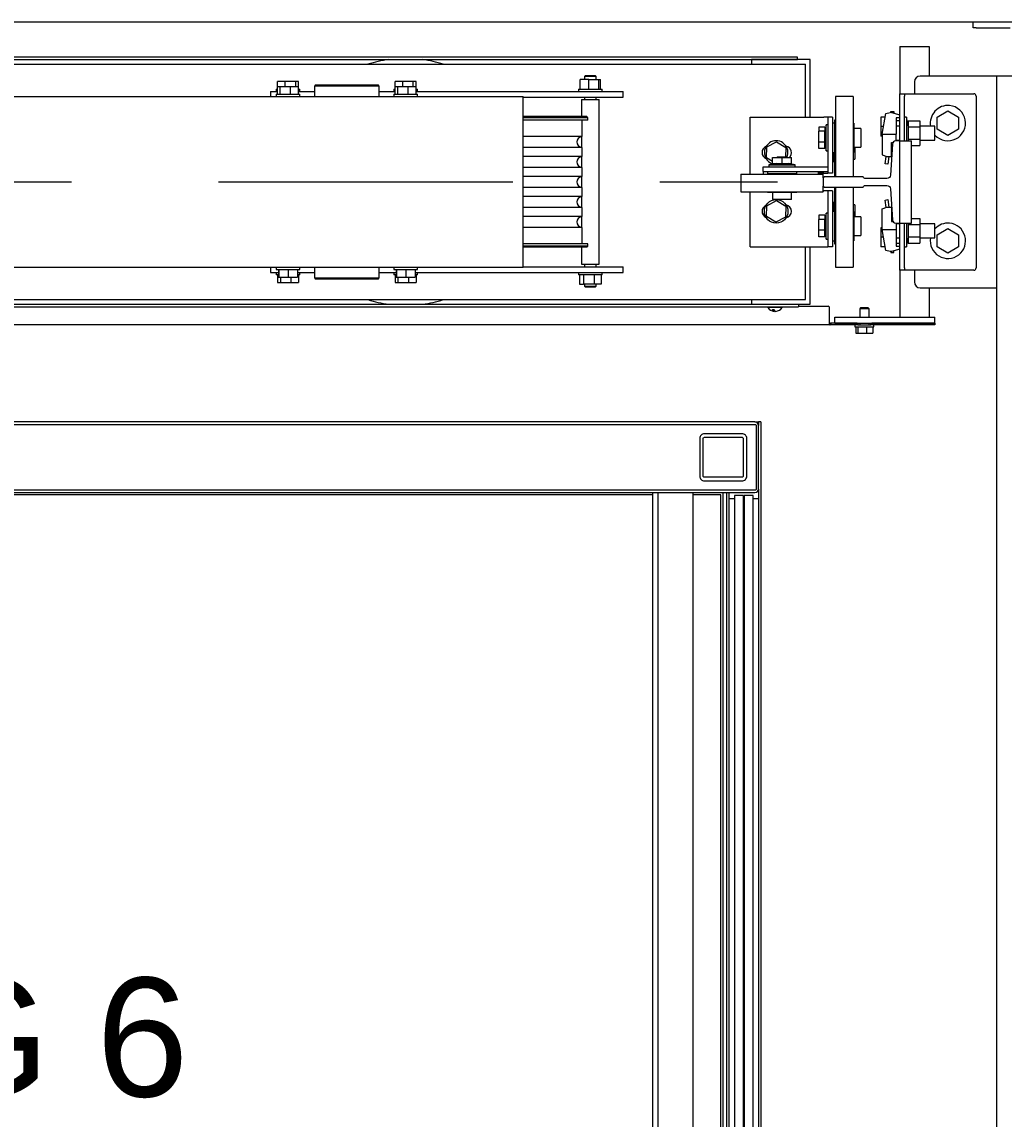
# Model space of a CAD drawing. Header units: millimetres. Extents: x -5 to 111, y -3 to 86.
# Drawn here: x 18.949 to 19.784, y 48.568 to 49.5 of the extents above; entities that cross this region are included whole.
import ezdxf

# ---------------------------------------------------------------- set-up
doc = ezdxf.new("R2010")
doc.units = ezdxf.units.MM
doc.linetypes.add('STRICHPUNKT2', pattern=[0.5, 0.25, -0.125, 0, -0.125])
for name, color, linetype, lineweight in [('A1------N-', 9, 'Continuous', 25), ('A1I6----E-', 3, 'Continuous', 25), ('A1Z21---E-', 210, 'Continuous', 18)]:
    doc.layers.add(name, color=color, linetype=linetype, lineweight=lineweight)
doc.styles.add('ARIAL', font='ARIAL.TTF')

# ---------------------------------------------------------------- blocks, each defined once
blk = doc.blocks.new('Gruppe-402')
at = {"layer": 'A1I6----E-', "linetype": 'Continuous', "lineweight": 9}
for p, q in [((-31.22845, 6.6164), (-31.22545, 6.6164)), ((-31.22545, 6.6164), (-31.22545, 6.6134)), ((-31.22345, 6.6164), (-31.22545, 6.6164)), ((-31.22345, 6.6164), (-31.22345, 5.6214)), ((-31.25245, 5.62112), (-31.25245, 6.5564)), ((-31.25045, 5.6214), (-31.25045, 6.5564)), ((-31.22545, 6.5594), (-31.22545, 5.6214)), ((-31.25045, 6.5514), (-31.24745, 6.5514)), ((-31.24745, 6.5514), (-31.24595, 6.5514)), ((-31.22995, 6.5514), (-31.22845, 6.5514)), ((-31.22845, 6.5514), (-31.22545, 6.5514))]:
    blk.add_line(p, q, dxfattribs=at)
for points in [[(-31.24595, 6.5539), (-31.24595, 5.6239), (-31.2382, 5.6239), (-31.2382, 6.5539)], [(-31.22995, 6.5539), (-31.2377, 6.5539), (-31.2377, 5.6239), (-31.22995, 5.6239)]]:
    blk.add_lwpolyline(points, close=True, dxfattribs=at)
blk = doc.blocks.new('Gruppe-404')
at = {"layer": 'A1I6----E-', "linetype": 'Continuous', "lineweight": 9}
for p, q in [((-31.25545, 5.61685), (-31.25545, 6.5564)), ((-31.31545, 6.5544), (-32.73995, 6.5544)), ((-31.25745, 6.5544), (-31.28095, 6.5544)), ((-31.25745, 5.6114), (-31.25745, 6.5544))]:
    blk.add_line(p, q, dxfattribs=at)
blk = doc.blocks.new('Gruppe-405')
at = {"layer": 'A1I6----E-', "linetype": 'Continuous', "lineweight": 9}
for p, q in [((-31.31545, 6.5564), (-31.31545, 4.2814)), ((-31.31095, 6.5564), (-31.31095, 5.5814)), ((-31.28095, 5.61128), (-31.28095, 6.5564))]:
    blk.add_line(p, q, dxfattribs=at)
blk = doc.blocks.new('Gruppe-408')
at = {"layer": 'A1I6----E-', "linetype": 'Continuous', "lineweight": 9, "flags": 128}
for points in [[(-32.82545, 6.5594, 0.414214), (-32.82245, 6.5564), (-31.22845, 6.5564, 0.414214), (-31.22545, 6.5594), (-31.22545, 6.6134, 0.414214), (-31.22845, 6.6164), (-32.82245, 6.6164, 0.414214), (-32.82545, 6.6134)], [(-31.22745, 6.5594, -0.414214), (-31.22845, 6.5584), (-32.82245, 6.5584, -0.414214), (-32.82345, 6.5594), (-32.82345, 6.6134, -0.414214), (-32.82245, 6.6144), (-31.22845, 6.6144, -0.414214), (-31.22745, 6.6134), (-31.22745, 6.5594)], [(-31.27545, 6.5704, 0.414214), (-31.27145, 6.5664), (-31.23945, 6.5664, 0.414214), (-31.23545, 6.5704), (-31.23545, 6.6024, 0.414214), (-31.23945, 6.6064), (-31.27145, 6.6064, 0.414214), (-31.27545, 6.6024)], [(-31.27245, 6.6024, -0.414214), (-31.27145, 6.6034), (-31.23945, 6.6034, -0.414214), (-31.23845, 6.6024), (-31.23845, 6.5704, -0.414214), (-31.23945, 6.5694), (-31.27145, 6.5694, -0.414214), (-31.27245, 6.5704), (-31.27245, 6.6024)]]:
    blk.add_lwpolyline(points, format="xyb", close=True, dxfattribs=at)
at = {"layer": 'A1I6----E-'}
for name in ['Gruppe-402', 'Gruppe-404', 'Gruppe-405']:
    blk.add_blockref(name, (0, 0), dxfattribs=at)
blk = doc.blocks.new('Gruppe-420')
at = {"layer": 'A1I6----E-', "linetype": 'Continuous', "lineweight": 9}
for p, q in [((-31.04295, 6.9514), (-31.04295, 6.9564)), ((-31.04045, 6.9514), (-31.04295, 6.9514)), ((-31.04045, 6.9514), (-31.01145, 6.9514)), ((-31.02295, 4.08759), (-31.02295, 6.9104)), ((-30.90295, 6.9104), (-31.02295, 6.9104))]:
    blk.add_line(p, q, dxfattribs=at)
blk = doc.blocks.new('Gruppe-430')
at = {"layer": 'A1I6----E-', "linetype": 'Continuous', "lineweight": 9}
for p, q in [((-31.10545, 6.9354), (-31.10545, 6.8954)), ((-31.10545, 6.9354), (-31.10171, 6.9354)), ((-31.10171, 6.9354), (-31.08418, 6.9354)), ((-31.08418, 6.9354), (-31.08045, 6.9354)), ((-31.08045, 6.9354), (-31.08045, 6.9104)), ((-32.86545, 6.9204), (-31.18545, 6.9204)), ((-31.19245, 6.9264), (-32.85845, 6.9264)), ((-32.85845, 6.9244), (-31.19245, 6.9244)), ((-31.18145, 6.9244), (-31.23145, 6.9244)), ((-31.23145, 6.9244), (-31.23145, 6.9204)), ((-31.19245, 6.9244), (-31.19245, 6.9264)), ((-31.18545, 6.8754), (-31.18545, 6.9204)), ((-31.18145, 6.8754), (-31.18145, 6.9244)), ((-31.37245, 6.9109), (-31.37345, 6.9099)), ((-31.37345, 6.9099), (-31.37345, 6.9074)), ((-31.36345, 6.9099), (-31.37345, 6.9099)), ((-31.37245, 6.9109), (-31.36445, 6.9109)), ((-31.36345, 6.9099), (-31.36445, 6.9109)), ((-31.36345, 6.9074), (-31.36345, 6.9099)), ((-31.02295, 6.9104), (-31.08795, 6.9104)), ((-31.02295, 6.7304), (-31.02295, 6.9104)), ((-31.63438, 6.8994), (-31.63438, 6.9058)), ((-31.62787, 6.9058), (-31.63438, 6.9058)), ((-31.63431, 6.8949), (-31.63431, 6.9013)), ((-31.63213, 6.9013), (-31.63431, 6.9013)), ((-31.63213, 6.8949), (-31.63213, 6.9013)), ((-31.62326, 6.9013), (-31.63213, 6.9013)), ((-31.62787, 6.9013), (-31.62787, 6.9058)), ((-31.61894, 6.9058), (-31.62787, 6.9058)), ((-31.62326, 6.8949), (-31.62326, 6.9013)), ((-31.61658, 6.9013), (-31.62326, 6.9013)), ((-31.61894, 6.9013), (-31.61894, 6.9058)), ((-31.61651, 6.9058), (-31.61894, 6.9058)), ((-31.61658, 6.8949), (-31.61658, 6.9013)), ((-31.61651, 6.8994), (-31.61651, 6.9058)), ((-31.60195, 6.9029), (-31.60295, 6.9019)), ((-31.60295, 6.9019), (-31.60295, 6.8929)), ((-31.54795, 6.9019), (-31.60295, 6.9019)), ((-31.60195, 6.9029), (-31.54895, 6.9029)), ((-31.54795, 6.9019), (-31.54895, 6.9029)), ((-31.54795, 6.8929), (-31.54795, 6.9019)), ((-31.53438, 6.8994), (-31.53438, 6.9058)), ((-31.52787, 6.9058), (-31.53438, 6.9058)), ((-31.53431, 6.8949), (-31.53431, 6.9013)), ((-31.53213, 6.9013), (-31.53431, 6.9013)), ((-31.53213, 6.8949), (-31.53213, 6.9013)), ((-31.52326, 6.9013), (-31.53213, 6.9013)), ((-31.52787, 6.9013), (-31.52787, 6.9058)), ((-31.51894, 6.9058), (-31.52787, 6.9058)), ((-31.52326, 6.8949), (-31.52326, 6.9013)), ((-31.51658, 6.9013), (-31.52326, 6.9013)), ((-31.51894, 6.9013), (-31.51894, 6.9058)), ((-31.51651, 6.9058), (-31.51894, 6.9058)), ((-31.51658, 6.8949), (-31.51658, 6.9013)), ((-31.51651, 6.8994), (-31.51651, 6.9058)), ((-31.37703, 6.8994), (-31.37703, 6.9074)), ((-31.36977, 6.9074), (-31.37703, 6.9074)), ((-31.36977, 6.8994), (-31.36977, 6.9074)), ((-31.36977, 6.9074), (-31.36119, 6.9074)), ((-31.36119, 6.8994), (-31.36119, 6.9074)), ((-31.36119, 6.9074), (-31.35987, 6.9074)), ((-31.35987, 6.8994), (-31.35987, 6.9074)), ((-31.09295, 6.9054), (-31.09295, 6.8954)), ((-32.62545, 6.8929), (-31.42545, 6.8929)), ((-31.64045, 6.8974), (-31.64045, 6.8929)), ((-31.64045, 6.8974), (-31.63431, 6.8974)), ((-31.63545, 6.8994), (-31.63545, 6.8974)), ((-31.63545, 6.8994), (-31.63438, 6.8994)), ((-31.63545, 6.8949), (-31.63545, 6.8929)), ((-31.63545, 6.8949), (-31.61553, 6.8949)), ((-31.61658, 6.8974), (-31.60295, 6.8974)), ((-31.61651, 6.8994), (-31.61547, 6.8994)), ((-31.61553, 6.8949), (-31.61545, 6.8949)), ((-31.61547, 6.8994), (-31.61545, 6.8994)), ((-31.61545, 6.8974), (-31.61545, 6.8994)), ((-31.61545, 6.8929), (-31.61545, 6.8949)), ((-31.54795, 6.8974), (-31.53431, 6.8974)), ((-31.53545, 6.8994), (-31.53545, 6.8974)), ((-31.53545, 6.8994), (-31.53438, 6.8994)), ((-31.53545, 6.8949), (-31.53545, 6.8929)), ((-31.53545, 6.8949), (-31.51553, 6.8949)), ((-31.51658, 6.8974), (-31.34045, 6.8974)), ((-31.51651, 6.8994), (-31.51547, 6.8994)), ((-31.51553, 6.8949), (-31.51545, 6.8949)), ((-31.51547, 6.8994), (-31.51545, 6.8994)), ((-31.51545, 6.8974), (-31.51545, 6.8994)), ((-31.51545, 6.8929), (-31.51545, 6.8949)), ((-31.42545, 6.88835), (-31.42545, 6.8929)), ((-31.42545, 6.8924), (-31.34045, 6.8924)), ((-31.37845, 6.8994), (-31.37845, 6.8974)), ((-31.37845, 6.8994), (-31.35845, 6.8994)), ((-31.37345, 6.8924), (-31.37345, 6.8904)), ((-31.36345, 6.8904), (-31.36345, 6.8924)), ((-31.35845, 6.8974), (-31.35845, 6.8994)), ((-31.34045, 6.8924), (-31.34045, 6.8974)), ((-31.14495, 6.8929), (-31.15995, 6.8929)), ((-31.15995, 6.8929), (-31.15995, 6.8249)), ((-31.14495, 6.8929), (-31.14495, 6.8249)), ((-31.10545, 6.8954), (-31.10145, 6.8954)), ((-31.10545, 6.8934), (-31.10545, 6.8954)), ((-31.10545, 6.8554), (-31.10545, 6.8934)), ((-31.10145, 6.8954), (-31.10145, 6.8934)), ((-31.10145, 6.8954), (-31.09761, 6.8954)), ((-31.10145, 6.8554), (-31.10145, 6.8934)), ((-31.09761, 6.8954), (-31.04244, 6.8954)), ((-31.04044, 6.8934), (-31.04044, 6.7474)), ((-31.42545, 6.75245), (-31.42545, 6.88835)), ((-31.37595, 6.8904), (-31.37595, 6.8759)), ((-31.37595, 6.8904), (-31.36139, 6.8904)), ((-31.36139, 6.8904), (-31.36095, 6.8904)), ((-31.36095, 6.7504), (-31.36095, 6.8904)), ((-31.37145, 6.8759), (-31.42545, 6.8759)), ((-31.37045, 6.8749), (-31.42545, 6.8749)), ((-31.37045, 6.8729), (-31.42545, 6.8729)), ((-31.37545, 6.85897), (-31.37545, 6.8729)), ((-31.37045, 6.8749), (-31.37145, 6.8759)), ((-31.37045, 6.8729), (-31.37045, 6.8749)), ((-31.23245, 6.8269), (-31.23245, 6.8754)), ((-31.23245, 6.8754), (-31.17005, 6.8754)), ((-31.16645, 6.8754), (-31.17005, 6.8754)), ((-31.16645, 6.8754), (-31.16645, 6.8334)), ((-31.16245, 6.8754), (-31.16645, 6.8754)), ((-31.16245, 6.8754), (-31.16245, 6.8279)), ((-31.15995, 6.8729), (-31.16095, 6.8729)), ((-31.16095, 6.8729), (-31.16095, 6.8704)), ((-31.11789, 6.8754), (-31.12135, 6.8754)), ((-31.12135, 6.8754), (-31.12135, 6.8674)), ((-31.12045, 6.8609), (-31.1173, 6.87872)), ((-31.1173, 6.87872), (-31.11345, 6.8794)), ((-31.11245, 6.8794), (-31.11345, 6.8794)), ((-31.11295, 6.8804), (-31.11045, 6.8804)), ((-31.11295, 6.8794), (-31.11295, 6.8804)), ((-31.11245, 6.8794), (-31.10545, 6.8774)), ((-31.11045, 6.8804), (-31.11045, 6.87883)), ((-31.10545, 6.8749), (-31.10845, 6.8749)), ((-31.10845, 6.8749), (-31.10845, 6.8609)), ((-31.10545, 6.8724), (-31.10845, 6.8724)), ((-31.09962, 6.8754), (-31.10145, 6.8754)), ((-31.09835, 6.8681), (-31.09962, 6.8754)), ((-31.09962, 6.8754), (-31.09962, 6.8554)), ((-31.09835, 6.87229), (-31.08835, 6.87229)), ((-31.09835, 6.87229), (-31.09835, 6.86718)), ((-31.08835, 6.87229), (-31.08835, 6.86718)), ((-31.07344, 6.87559), (-31.06444, 6.88079)), ((-31.07344, 6.8652), (-31.07344, 6.87559)), ((-31.06444, 6.88079), (-31.05544, 6.87559)), ((-31.05544, 6.87559), (-31.05544, 6.8652)), ((-31.1692, 6.86706), (-31.1742, 6.86706)), ((-31.1742, 6.86706), (-31.1742, 6.86352)), ((-31.1692, 6.86352), (-31.1742, 6.86352)), ((-31.1742, 6.85436), (-31.1742, 6.86352)), ((-31.16807, 6.86902), (-31.1692, 6.863)), ((-31.1692, 6.86706), (-31.1692, 6.86352)), ((-31.1692, 6.85436), (-31.1692, 6.86352)), ((-31.16645, 6.86902), (-31.16807, 6.86902)), ((-31.16807, 6.8579), (-31.16807, 6.86902)), ((-31.16045, 6.8704), (-31.16245, 6.8704)), ((-31.15995, 6.8704), (-31.16045, 6.8704)), ((-31.16045, 6.8454), (-31.16045, 6.8704)), ((-31.16045, 6.8704), (-31.16045, 6.8454)), ((-31.14445, 6.8704), (-31.14495, 6.8704)), ((-31.14445, 6.8704), (-31.14445, 6.8454)), ((-31.13845, 6.8659), (-31.14445, 6.8659)), ((-31.13845, 6.8659), (-31.13845, 6.8499)), ((-31.1193, 6.8674), (-31.12135, 6.8674)), ((-31.12135, 6.8674), (-31.12135, 6.8594)), ((-31.10545, 6.8679), (-31.10845, 6.8679)), ((-31.09835, 6.86718), (-31.08835, 6.86718)), ((-31.09835, 6.86718), (-31.09835, 6.85679)), ((-31.07545, 6.8679), (-31.08835, 6.8679)), ((-31.08835, 6.86718), (-31.08835, 6.85679)), ((-31.07545, 6.8619), (-31.07545, 6.8679)), ((-31.06444, 6.86), (-31.07344, 6.8652)), ((-31.05544, 6.8652), (-31.06444, 6.86)), ((-31.37545, 6.85897), (-31.42545, 6.85897)), ((-31.37623, 6.85883), (-31.37545, 6.85897)), ((-31.37595, 6.85888), (-31.37595, 6.84992)), ((-31.21833, 6.85021), (-31.21022, 6.85463)), ((-31.21022, 6.85463), (-31.20233, 6.84982)), ((-31.1742, 6.86232), (-31.17445, 6.86207)), ((-31.17445, 6.86207), (-31.17445, 6.85373)), ((-31.17445, 6.85373), (-31.1742, 6.85348)), ((-31.1692, 6.85436), (-31.1742, 6.85436)), ((-31.1742, 6.84874), (-31.1742, 6.85436)), ((-31.1692, 6.84874), (-31.1692, 6.85436)), ((-31.16807, 6.84677), (-31.16807, 6.8579)), ((-31.12045, 6.8594), (-31.12135, 6.8594)), ((-31.12045, 6.8609), (-31.12045, 6.84335)), ((-31.12045, 6.8609), (-31.10845, 6.8609)), ((-31.11245, 6.8539), (-31.1112, 6.85394)), ((-31.11245, 6.8419), (-31.11245, 6.8539)), ((-31.10845, 6.8554), (-31.10845, 6.8609)), ((-31.10845, 6.8559), (-31.10545, 6.8559)), ((-31.10545, 6.8554), (-31.09545, 6.8554)), ((-31.0984, 6.8554), (-31.09835, 6.8557)), ((-31.09835, 6.85679), (-31.08835, 6.85679)), ((-31.09835, 6.85679), (-31.09835, 6.8554)), ((-31.09545, 6.7854), (-31.09545, 6.8554)), ((-31.08835, 6.85679), (-31.08835, 6.85151)), ((-31.08835, 6.8559), (-31.07545, 6.8559)), ((-31.07545, 6.8559), (-31.07545, 6.8619)), ((-31.37545, 6.84983), (-31.42545, 6.84983)), ((-31.37545, 6.84983), (-31.37623, 6.84997)), ((-31.37545, 6.84197), (-31.37545, 6.84983)), ((-31.21856, 6.84098), (-31.21833, 6.85021)), ((-31.20233, 6.84982), (-31.20254, 6.8414)), ((-31.1692, 6.84874), (-31.1742, 6.84874)), ((-31.1692, 6.8528), (-31.16807, 6.84677)), ((-31.16807, 6.84677), (-31.16645, 6.84677)), ((-31.16245, 6.8454), (-31.16045, 6.8454)), ((-31.16145, 6.8379), (-31.16145, 6.8454)), ((-31.16145, 6.8379), (-31.16145, 6.8454)), ((-31.16095, 6.8454), (-31.16095, 6.8249)), ((-31.16045, 6.8454), (-31.15995, 6.8454)), ((-31.14495, 6.8454), (-31.14445, 6.8454)), ((-31.14445, 6.8499), (-31.13845, 6.8499)), ((-31.14345, 6.8499), (-31.14345, 6.8399)), ((-31.09545, 6.85151), (-31.08835, 6.85151)), ((-31.37545, 6.84197), (-31.42545, 6.84197)), ((-31.37623, 6.84183), (-31.37545, 6.84197)), ((-31.37595, 6.84188), (-31.37595, 6.83292)), ((-31.21345, 6.83786), (-31.21856, 6.84098)), ((-31.21055, 6.83615), (-31.21657, 6.83502)), ((-31.21657, 6.83502), (-31.21657, 6.8334)), ((-31.21657, 6.83502), (-31.19432, 6.83502)), ((-31.21345, 6.83615), (-31.21345, 6.84115)), ((-31.21345, 6.84115), (-31.20545, 6.84115)), ((-31.21345, 6.83615), (-31.20545, 6.83615)), ((-31.20962, 6.8414), (-31.20987, 6.84115)), ((-31.20127, 6.8414), (-31.20962, 6.8414)), ((-31.20545, 6.83615), (-31.20545, 6.84115)), ((-31.20545, 6.84115), (-31.19745, 6.84115)), ((-31.20545, 6.83615), (-31.19745, 6.83615)), ((-31.20102, 6.84115), (-31.20127, 6.8414)), ((-31.19432, 6.83502), (-31.20035, 6.83615)), ((-31.19745, 6.83615), (-31.19745, 6.84115)), ((-31.19432, 6.8334), (-31.19432, 6.83502)), ((-31.16245, 6.8379), (-31.16145, 6.8379)), ((-31.16145, 6.8379), (-31.16095, 6.8379)), ((-31.14495, 6.8399), (-31.14345, 6.8399)), ((-31.12045, 6.84335), (-31.11645, 6.8419)), ((-31.11792, 6.83573), (-31.11707, 6.84212)), ((-31.11545, 6.8354), (-31.11792, 6.83573)), ((-31.11645, 6.8419), (-31.11245, 6.8419)), ((-31.11458, 6.8419), (-31.11545, 6.8354)), ((-31.37545, 6.83283), (-31.42545, 6.83283)), ((-31.37545, 6.83283), (-31.37623, 6.83297)), ((-31.37545, 6.82497), (-31.37545, 6.83283)), ((-31.24045, 6.8269), (-31.24045, 6.8119)), ((-31.24045, 6.8269), (-31.17045, 6.8269)), ((-31.22145, 6.8294), (-31.22145, 6.8334)), ((-31.22145, 6.8334), (-31.16645, 6.8334)), ((-31.22145, 6.8294), (-31.20895, 6.8294)), ((-31.22145, 6.8294), (-31.22145, 6.8269)), ((-31.21795, 6.8294), (-31.21795, 6.8274)), ((-31.21795, 6.8274), (-31.21795, 6.8269)), ((-31.21795, 6.8274), (-31.20067, 6.8274)), ((-31.19295, 6.8274), (-31.21795, 6.8274)), ((-31.20895, 6.8294), (-31.20067, 6.8294)), ((-31.20195, 6.8294), (-31.16645, 6.8294)), ((-31.20067, 6.8274), (-31.19295, 6.8274)), ((-31.19295, 6.8269), (-31.19295, 6.8294)), ((-31.17445, 6.8269), (-31.17445, 6.8294)), ((-31.17005, 6.8279), (-31.17445, 6.8279)), ((-31.17045, 6.8269), (-31.17045, 6.8279)), ((-31.17045, 6.8239), (-31.17045, 6.8269)), ((-31.17005, 6.8279), (-31.16645, 6.8279)), ((-31.16645, 6.8334), (-31.16645, 6.8294)), ((-31.16645, 6.8294), (-31.16645, 6.8279)), ((-31.16245, 6.8279), (-31.16645, 6.8279)), ((-31.37545, 6.82497), (-31.42545, 6.82497)), ((-31.37623, 6.82483), (-31.37545, 6.82497)), ((-31.37595, 6.82488), (-31.37595, 6.81592)), ((-31.17045, 6.8119), (-31.17045, 6.8169)), ((-31.37545, 6.81583), (-31.42545, 6.81583)), ((-31.37545, 6.80797), (-31.42545, 6.80797)), ((-31.37545, 6.81583), (-31.37623, 6.81597)), ((-31.37623, 6.80783), (-31.37545, 6.80797)), ((-31.37595, 6.80788), (-31.37595, 6.79892)), ((-31.37545, 6.80797), (-31.37545, 6.81583)), ((-31.24045, 6.8119), (-31.17045, 6.8119)), ((-31.23245, 6.7654), (-31.23245, 6.8119)), ((-31.21795, 6.8119), (-31.21795, 6.8114)), ((-31.19295, 6.8114), (-31.21795, 6.8114)), ((-31.21345, 6.8114), (-31.21345, 6.8054)), ((-31.19745, 6.8054), (-31.19745, 6.8114)), ((-31.19295, 6.8114), (-31.19295, 6.8119)), ((-31.17045, 6.8129), (-31.17005, 6.8129)), ((-31.16645, 6.8129), (-31.17005, 6.8129)), ((-31.16245, 6.8129), (-31.16645, 6.8129)), ((-31.16645, 6.8129), (-31.16645, 6.7654)), ((-31.16245, 6.8129), (-31.16245, 6.7654)), ((-31.16095, 6.8159), (-31.16095, 6.7954)), ((-31.15995, 6.8159), (-31.15995, 6.7479)), ((-31.14495, 6.8159), (-31.14495, 6.7479)), ((-31.37545, 6.79883), (-31.42545, 6.79883)), ((-31.37545, 6.79883), (-31.37623, 6.79897)), ((-31.37545, 6.79097), (-31.37545, 6.79883)), ((-31.21856, 6.79098), (-31.21833, 6.80021)), ((-31.21833, 6.80021), (-31.21022, 6.80463)), ((-31.19745, 6.8054), (-31.21345, 6.8054)), ((-31.21022, 6.80463), (-31.20233, 6.79982)), ((-31.20233, 6.79982), (-31.20256, 6.79058)), ((-31.16145, 6.8029), (-31.16245, 6.8029)), ((-31.16095, 6.8029), (-31.16145, 6.8029)), ((-31.16145, 6.7954), (-31.16145, 6.8029)), ((-31.16145, 6.7954), (-31.16145, 6.8029)), ((-31.14345, 6.8009), (-31.14495, 6.8009)), ((-31.14345, 6.8009), (-31.14345, 6.7909)), ((-31.12045, 6.79744), (-31.11645, 6.7989)), ((-31.12045, 6.7799), (-31.12045, 6.79744)), ((-31.11792, 6.80507), (-31.11545, 6.8054)), ((-31.11707, 6.79867), (-31.11792, 6.80507)), ((-31.11645, 6.7989), (-31.11245, 6.7989)), ((-31.11545, 6.8054), (-31.11458, 6.7989)), ((-31.11245, 6.7989), (-31.11245, 6.7869)), ((-31.37545, 6.79097), (-31.42545, 6.79097)), ((-31.37623, 6.79083), (-31.37545, 6.79097)), ((-31.37595, 6.79088), (-31.37595, 6.78192)), ((-31.21067, 6.78616), (-31.21856, 6.79098)), ((-31.20256, 6.79058), (-31.21067, 6.78616)), ((-31.1692, 6.79206), (-31.1742, 6.79206)), ((-31.1742, 6.79206), (-31.1742, 6.78852)), ((-31.1692, 6.78852), (-31.1742, 6.78852)), ((-31.1742, 6.77936), (-31.1742, 6.78852)), ((-31.16807, 6.79402), (-31.1692, 6.788)), ((-31.1692, 6.79206), (-31.1692, 6.78852)), ((-31.1692, 6.77936), (-31.1692, 6.78852)), ((-31.16645, 6.79402), (-31.16807, 6.79402)), ((-31.16807, 6.7829), (-31.16807, 6.79402)), ((-31.16045, 6.7954), (-31.16245, 6.7954)), ((-31.15995, 6.7954), (-31.16045, 6.7954)), ((-31.16045, 6.7704), (-31.16045, 6.7954)), ((-31.16045, 6.7954), (-31.16045, 6.7704)), ((-31.14445, 6.7954), (-31.14495, 6.7954)), ((-31.14445, 6.7954), (-31.14445, 6.77663)), ((-31.13845, 6.7909), (-31.14445, 6.7909)), ((-31.13845, 6.7909), (-31.13845, 6.7906)), ((-31.13845, 6.7906), (-31.13845, 6.7749)), ((-31.09545, 6.78929), (-31.08835, 6.78929)), ((-31.08835, 6.78929), (-31.08835, 6.78418)), ((-31.37545, 6.78183), (-31.42545, 6.78183)), ((-31.37545, 6.78183), (-31.37623, 6.78197)), ((-31.37545, 6.7679), (-31.37545, 6.78183)), ((-31.1742, 6.78732), (-31.17445, 6.78707)), ((-31.17445, 6.78707), (-31.17445, 6.77873)), ((-31.1692, 6.77936), (-31.1742, 6.77936)), ((-31.1742, 6.77374), (-31.1742, 6.77936)), ((-31.1692, 6.77374), (-31.1692, 6.77936)), ((-31.16807, 6.77177), (-31.16807, 6.7829)), ((-31.12045, 6.7814), (-31.12135, 6.7814)), ((-31.12135, 6.7814), (-31.12135, 6.7734)), ((-31.12045, 6.7799), (-31.10845, 6.7799)), ((-31.1173, 6.76208), (-31.12045, 6.7799)), ((-31.11245, 6.7869), (-31.1112, 6.78685)), ((-31.10845, 6.7854), (-31.10845, 6.7799)), ((-31.10545, 6.7849), (-31.10845, 6.7849)), ((-31.10845, 6.7799), (-31.10845, 6.7659)), ((-31.10545, 6.7474), (-31.10545, 6.7854)), ((-31.10545, 6.7854), (-31.09545, 6.7854)), ((-31.10145, 6.7474), (-31.10145, 6.7854)), ((-31.09962, 6.7854), (-31.09962, 6.7654)), ((-31.09835, 6.7851), (-31.0984, 6.7854)), ((-31.09835, 6.7854), (-31.09835, 6.78418)), ((-31.09835, 6.78418), (-31.08835, 6.78418)), ((-31.09835, 6.78418), (-31.09835, 6.77379)), ((-31.07545, 6.7849), (-31.08835, 6.7849)), ((-31.08835, 6.78418), (-31.08835, 6.77379)), ((-31.07545, 6.7729), (-31.07545, 6.7849)), ((-31.07344, 6.77559), (-31.06444, 6.78079)), ((-31.06444, 6.78079), (-31.05544, 6.77559)), ((-31.17445, 6.77873), (-31.1742, 6.77848)), ((-31.1692, 6.77374), (-31.1742, 6.77374)), ((-31.1692, 6.7778), (-31.16807, 6.77177)), ((-31.16807, 6.77177), (-31.16645, 6.77177)), ((-31.16245, 6.7704), (-31.16045, 6.7704)), ((-31.16095, 6.7704), (-31.16095, 6.7679)), ((-31.16045, 6.7704), (-31.15995, 6.7704)), ((-31.14495, 6.7704), (-31.14445, 6.7704)), ((-31.14445, 6.77663), (-31.14445, 6.7704)), ((-31.14445, 6.7749), (-31.13845, 6.7749)), ((-31.1193, 6.7734), (-31.12135, 6.7734)), ((-31.12135, 6.7734), (-31.12135, 6.7654)), ((-31.10845, 6.7729), (-31.10545, 6.7729)), ((-31.09962, 6.7654), (-31.09835, 6.7727)), ((-31.09835, 6.77379), (-31.08835, 6.77379)), ((-31.09835, 6.77379), (-31.09835, 6.76851)), ((-31.08835, 6.77379), (-31.08835, 6.76851)), ((-31.08835, 6.7729), (-31.07545, 6.7729)), ((-31.07344, 6.7652), (-31.07344, 6.77559)), ((-31.05544, 6.77559), (-31.05544, 6.7652)), ((-31.37045, 6.7679), (-31.42545, 6.7679)), ((-31.37045, 6.7659), (-31.42545, 6.7659)), ((-31.37145, 6.7649), (-31.42545, 6.7649)), ((-31.37595, 6.7649), (-31.37595, 6.7504)), ((-31.37145, 6.7649), (-31.37045, 6.7659)), ((-31.37045, 6.7659), (-31.37045, 6.7679)), ((-31.23245, 6.7654), (-31.17005, 6.7654)), ((-31.18545, 6.7204), (-31.18545, 6.7654)), ((-31.18145, 6.7164), (-31.18145, 6.7654)), ((-31.17005, 6.7654), (-31.16645, 6.7654)), ((-31.16245, 6.7654), (-31.16645, 6.7654)), ((-31.16095, 6.7679), (-31.15995, 6.7679)), ((-31.11789, 6.7654), (-31.12135, 6.7654)), ((-31.11345, 6.7614), (-31.1173, 6.76208)), ((-31.11245, 6.7614), (-31.11345, 6.7614)), ((-31.11295, 6.7614), (-31.11295, 6.7604)), ((-31.11295, 6.7604), (-31.11045, 6.7604)), ((-31.10545, 6.7634), (-31.11245, 6.7614)), ((-31.11045, 6.7604), (-31.11045, 6.76197)), ((-31.10845, 6.7684), (-31.10545, 6.7684)), ((-31.10845, 6.7659), (-31.10545, 6.7659)), ((-31.10145, 6.7654), (-31.09962, 6.7654)), ((-31.09835, 6.76851), (-31.08835, 6.76851)), ((-31.06444, 6.76), (-31.07344, 6.7652)), ((-31.05544, 6.7652), (-31.06444, 6.76)), ((-31.42545, 6.7479), (-31.42545, 6.75245)), ((-32.62545, 6.7479), (-31.42545, 6.7479)), ((-31.64045, 6.7479), (-31.64045, 6.7434)), ((-31.64045, 6.7434), (-31.63353, 6.7434)), ((-31.63545, 6.7479), (-31.63545, 6.7459)), ((-31.63545, 6.7459), (-31.62067, 6.7459)), ((-31.63545, 6.7434), (-31.63545, 6.7414)), ((-31.63353, 6.7459), (-31.63353, 6.7395)), ((-31.63336, 6.7459), (-31.63336, 6.7395)), ((-31.62528, 6.7459), (-31.62528, 6.7395)), ((-31.62067, 6.7459), (-31.61545, 6.7459)), ((-31.61737, 6.7459), (-31.61737, 6.7395)), ((-31.61737, 6.7434), (-31.60295, 6.7434)), ((-31.61545, 6.7459), (-31.61545, 6.7479)), ((-31.61545, 6.7414), (-31.61545, 6.7434)), ((-31.60295, 6.7479), (-31.60295, 6.7389)), ((-31.54795, 6.7389), (-31.54795, 6.7479)), ((-31.54795, 6.7434), (-31.53353, 6.7434)), ((-31.53545, 6.7479), (-31.53545, 6.7459)), ((-31.53545, 6.7459), (-31.52067, 6.7459)), ((-31.53545, 6.7434), (-31.53545, 6.7414)), ((-31.53353, 6.7459), (-31.53353, 6.7395)), ((-31.53336, 6.7459), (-31.53336, 6.7395)), ((-31.52528, 6.7459), (-31.52528, 6.7395)), ((-31.52067, 6.7459), (-31.51545, 6.7459)), ((-31.51737, 6.7459), (-31.51737, 6.7395)), ((-31.51737, 6.7434), (-31.34045, 6.7434)), ((-31.51545, 6.7459), (-31.51545, 6.7479)), ((-31.51545, 6.7414), (-31.51545, 6.7434)), ((-31.42545, 6.7484), (-31.34045, 6.7484)), ((-31.37845, 6.7434), (-31.37845, 6.7414)), ((-31.37595, 6.7504), (-31.36139, 6.7504)), ((-31.37345, 6.7504), (-31.37345, 6.7484)), ((-31.36345, 6.7484), (-31.36345, 6.7504)), ((-31.36139, 6.7504), (-31.36095, 6.7504)), ((-31.35845, 6.7414), (-31.35845, 6.7434)), ((-31.34045, 6.7434), (-31.34045, 6.7484)), ((-31.15995, 6.7479), (-31.14495, 6.7479)), ((-31.10545, 6.7454), (-31.10545, 6.7474)), ((-31.10545, 6.7454), (-31.10545, 6.7054)), ((-31.10145, 6.7454), (-31.10545, 6.7454)), ((-31.10145, 6.7474), (-31.10145, 6.7454)), ((-31.09761, 6.7454), (-31.10145, 6.7454)), ((-31.04244, 6.7454), (-31.09761, 6.7454)), ((-31.09295, 6.7454), (-31.09295, 6.7354)), ((-31.63542, 6.7414), (-31.63545, 6.7414)), ((-31.63353, 6.7414), (-31.63542, 6.7414)), ((-31.63438, 6.7414), (-31.63438, 6.735)), ((-31.63438, 6.735), (-31.63195, 6.735)), ((-31.63353, 6.7395), (-31.63336, 6.7395)), ((-31.63336, 6.7395), (-31.62528, 6.7395)), ((-31.63195, 6.7395), (-31.63195, 6.735)), ((-31.63195, 6.735), (-31.62302, 6.735)), ((-31.62528, 6.7395), (-31.61737, 6.7395)), ((-31.62302, 6.7395), (-31.62302, 6.735)), ((-31.62302, 6.735), (-31.61651, 6.735)), ((-31.61545, 6.7414), (-31.61737, 6.7414)), ((-31.61651, 6.7414), (-31.61651, 6.735)), ((-31.60295, 6.7389), (-31.60195, 6.7379)), ((-31.60295, 6.7389), (-31.54795, 6.7389)), ((-31.54895, 6.7379), (-31.60195, 6.7379)), ((-31.54895, 6.7379), (-31.54795, 6.7389)), ((-31.53542, 6.7414), (-31.53545, 6.7414)), ((-31.53353, 6.7414), (-31.53542, 6.7414)), ((-31.53438, 6.7414), (-31.53438, 6.735)), ((-31.53438, 6.735), (-31.53195, 6.735)), ((-31.53353, 6.7395), (-31.53336, 6.7395)), ((-31.53336, 6.7395), (-31.52528, 6.7395)), ((-31.53195, 6.7395), (-31.53195, 6.735)), ((-31.53195, 6.735), (-31.52302, 6.735)), ((-31.52528, 6.7395), (-31.51737, 6.7395)), ((-31.52302, 6.7395), (-31.52302, 6.735)), ((-31.52302, 6.735), (-31.51651, 6.735)), ((-31.51545, 6.7414), (-31.51737, 6.7414)), ((-31.51651, 6.7414), (-31.51651, 6.735)), ((-31.37774, 6.7414), (-31.37845, 6.7414)), ((-31.35845, 6.7414), (-31.37774, 6.7414)), ((-31.37758, 6.7414), (-31.37758, 6.7334)), ((-31.37758, 6.7334), (-31.37418, 6.7334)), ((-31.37418, 6.7414), (-31.37418, 6.7334)), ((-31.36504, 6.7334), (-31.37418, 6.7334)), ((-31.37345, 6.7334), (-31.37345, 6.7319)), ((-31.36504, 6.7414), (-31.36504, 6.7334)), ((-31.35931, 6.7334), (-31.36504, 6.7334)), ((-31.36345, 6.7319), (-31.36345, 6.7334)), ((-31.35931, 6.7414), (-31.35931, 6.7334)), ((-31.37345, 6.7319), (-31.37245, 6.7309)), ((-31.37345, 6.7319), (-31.36345, 6.7319)), ((-31.36445, 6.7309), (-31.37245, 6.7309)), ((-31.36445, 6.7309), (-31.36345, 6.7319)), ((-31.08795, 6.7304), (-31.02295, 6.7304)), ((-31.08045, 6.7304), (-31.08045, 6.7054)), ((-32.86545, 6.7204), (-31.18545, 6.7204)), ((-32.85945, 6.7164), (-31.19145, 6.7164)), ((-32.85945, 6.7144), (-31.19145, 6.7144)), ((-31.23145, 6.7204), (-31.23145, 6.7164)), ((-31.23145, 6.7164), (-31.18145, 6.7164)), ((-31.21745, 6.7144), (-31.21745, 6.71368)), ((-31.21342, 6.71368), (-31.21745, 6.71368)), ((-31.20545, 6.71368), (-31.21342, 6.71368)), ((-31.20545, 6.71368), (-31.20545, 6.7144)), ((-31.19145, 6.7164), (-31.19145, 6.7144)), ((-31.19145, 6.7149), (-31.16615, 6.7149)), ((-31.16545, 6.7142), (-31.16545, 6.70216)), ((-31.21348, 6.7119), (-31.21226, 6.7119)), ((-31.16045, 6.7004), (-31.16045, 6.7054)), ((-31.16045, 6.7054), (-31.07545, 6.7054)), ((-31.13876, 6.7133), (-31.13945, 6.71261)), ((-31.13945, 6.71261), (-31.13945, 6.7054)), ((-31.13659, 6.71261), (-31.13945, 6.71261)), ((-31.1364, 6.7133), (-31.13876, 6.7133)), ((-31.13145, 6.71261), (-31.13659, 6.71261)), ((-31.13214, 6.7133), (-31.1364, 6.7133)), ((-31.13145, 6.71261), (-31.13214, 6.7133)), ((-31.13145, 6.7054), (-31.13145, 6.71261)), ((-31.07545, 6.7004), (-31.07545, 6.7054)), ((-31.16545, 6.6989), (-32.88545, 6.6989)), ((-31.16545, 6.70216), (-31.16545, 6.6989)), ((-31.16545, 6.7004), (-31.16475, 6.7004)), ((-31.16475, 6.6989), (-31.16545, 6.6989)), ((-31.16465, 6.7004), (-31.16475, 6.7004)), ((-31.16475, 6.6989), (-31.16465, 6.6989)), ((-31.16465, 6.7004), (-31.16395, 6.7004)), ((-31.16395, 6.6989), (-31.16465, 6.6989)), ((-31.16395, 6.7004), (-31.16395, 6.6989)), ((-31.14165, 6.7004), (-31.16395, 6.7004)), ((-31.14165, 6.6989), (-31.16395, 6.6989)), ((-31.16045, 6.7004), (-31.07545, 6.7004)), ((-31.14345, 6.6989), (-31.14345, 6.6973)), ((-31.14345, 6.6973), (-31.12745, 6.6973)), ((-31.14269, 6.6973), (-31.14269, 6.692)), ((-31.14264, 6.6973), (-31.14264, 6.692)), ((-31.14165, 6.7004), (-31.14095, 6.7004)), ((-31.14095, 6.6989), (-31.14165, 6.6989)), ((-31.14095, 6.7004), (-31.14095, 6.6989)), ((-31.14095, 6.6989), (-31.12995, 6.6989)), ((-31.14091, 6.6973), (-31.14091, 6.692)), ((-31.13945, 6.7004), (-31.13945, 6.6989)), ((-31.13372, 6.6973), (-31.13372, 6.692)), ((-31.13145, 6.6989), (-31.13145, 6.7004)), ((-31.12995, 6.6989), (-31.12995, 6.7004)), ((-31.12995, 6.7004), (-31.12925, 6.7004)), ((-31.12925, 6.6989), (-31.12995, 6.6989)), ((-31.07615, 6.7004), (-31.12925, 6.7004)), ((-31.07615, 6.6989), (-31.12925, 6.6989)), ((-31.12826, 6.6973), (-31.12826, 6.692)), ((-31.1282, 6.6973), (-31.1282, 6.692)), ((-31.12745, 6.6973), (-31.12745, 6.6989)), ((-31.07615, 6.7004), (-31.07545, 6.7004)), ((-31.07545, 6.6989), (-31.07615, 6.6989)), ((-31.07545, 6.7004), (-31.07545, 6.6989)), ((-31.14269, 6.692), (-31.14264, 6.692)), ((-31.14264, 6.692), (-31.14091, 6.692)), ((-31.14091, 6.692), (-31.13372, 6.692)), ((-31.13372, 6.692), (-31.12826, 6.692)), ((-31.12826, 6.692), (-31.1282, 6.692))]:
    blk.add_line(p, q, dxfattribs=at)
at = {"layer": 'A1I6----E-', "linetype": 'Continuous', "lineweight": 9, "flags": 128}
blk.add_lwpolyline([(-31.11327, 6.82621, -0.396047), (-31.11626, 6.8234), (-31.13495, 6.8234, -0.414214), (-31.13645, 6.8249), (-31.16945, 6.8249), (-31.17045, 6.8239), (-31.17045, 6.8169), (-31.16945, 6.8159), (-31.13645, 6.8159, -0.414214), (-31.13495, 6.8174), (-31.11626, 6.8174, -0.396047), (-31.11327, 6.81458), (-31.11162, 6.78821, 0.396047), (-31.10863, 6.7854), (-31.10545, 6.7854), (-31.10545, 6.8554), (-31.10863, 6.8554, 0.396047), (-31.11162, 6.85258)], format="xyb", close=True, dxfattribs=at)
at = {"layer": 'A1I6----E-', "linetype": 'Continuous', "lineweight": 9}
for points in [[(-31.21144, 6.71068), (-31.21168, 6.71052), (-31.21206, 6.71043), (-31.21244, 6.71052), (-31.21281, 6.7108), (-31.21316, 6.71127), (-31.21348, 6.7119)], [(-31.21226, 6.7119), (-31.21194, 6.71127), (-31.21158, 6.7108), (-31.21121, 6.71052), (-31.21083, 6.71043), (-31.21076, 6.71043)]]:
    blk.add_lwpolyline(points, dxfattribs=at)
blk.add_circle((-31.21045, 6.7954), 0.01, dxfattribs=at)
for centre, radius, start, end in [((-31.52545, 6.8204), 0.105, 97.91386, 107.75279), ((-31.52545, 6.8204), 0.105, 72.24721, 82.08614), ((-31.08795, 6.9054), 0.005, 90, 180), ((-31.04244, 6.8934), 0.002, 360, 90), ((-31.06444, 6.8704), 0.015, 84.80368, 189.59407), ((-31.06444, 6.8704), 0.015, 222.82288, 84.80368), ((-31.37545, 6.8544), 0.0045, 100, 260), ((-31.21045, 6.8454), 0.01, 336.42182, 255.71846), ((-31.21695, 6.8454), 0.0055, 112.61998, 247.38002), ((-31.20295, 6.8454), 0.0055, 309.40057, 80.58198), ((-31.37545, 6.8374), 0.0045, 100, 260), ((-31.37545, 6.8204), 0.0045, 100, 260), ((-31.37545, 6.8034), 0.0045, 100, 260), ((-31.21695, 6.7954), 0.0055, 112.61998, 247.38002), ((-31.20295, 6.7954), 0.0055, 279.41806, 80.58194), ((-31.37545, 6.7864), 0.0045, 100, 260), ((-31.06444, 6.7704), 0.015, 170.40593, 84.80368), ((-31.06444, 6.7704), 0.015, 84.80368, 137.17712), ((-31.04244, 6.7474), 0.002, 270, 360), ((-31.08795, 6.7354), 0.005, 180, 270), ((-31.52545, 6.8204), 0.105, 252.24721, 262.08614), ((-31.52545, 6.8204), 0.105, 277.91386, 287.75279), ((-31.21145, 6.71752), 0.00712, 212.58809, 264.45174), ((-31.21145, 6.71752), 0.00712, 275.54826, 327.41191), ((-31.16615, 6.7142), 0.0007, 0, 90)]:
    blk.add_arc(centre, radius, start, end, dxfattribs=at)
blk = doc.blocks.new('2011.DM.04.062V', base_point=(15.483, 49.5))
at = {"layer": 'A1Z21---E-'}
blk.add_lwpolyline([(15.483, 49.5), (22.05, 49.5), (22.05, 46.54), (15.483, 46.54)], close=True, dxfattribs=at)
at = {"layer": 'A1Z21---E-', "style": 'ARIAL', "flags": 1}
blk.add_attdef('C_NUMBER', (15.483, 49.5), '', height=10, dxfattribs=at)

msp = doc.modelspace()

# ---------------------------------------------------------------- linework, layer by layer
at = {"layer": 'A1I6----E-', "linetype": 'STRICHPUNKT2', "lineweight": 9}
msp.add_line((17.916, 49.364), (19.634, 49.364), dxfattribs=at)

# ---------------------------------------------------------------- block references
at = {"layer": 'A1I6----E-'}
for name in ['Gruppe-420', 'Gruppe-430', 'Gruppe-408']:
    msp.add_blockref(name, (50.80045, 42.5436), dxfattribs=at)
at = {"layer": 'A1Z21---E-'}
msp.add_blockref('2011.DM.04.062V', (15.483, 49.5), dxfattribs=at)

# ---------------------------------------------------------------- texts
at = {"layer": 'A1------N-', "style": 'ARIAL'}
msp.add_text('UG-2 - OG 6', height=0.1010164, rotation=360, dxfattribs=at).set_placement((18.29072, 48.5867))

doc.saveas('drawing.dxf')
